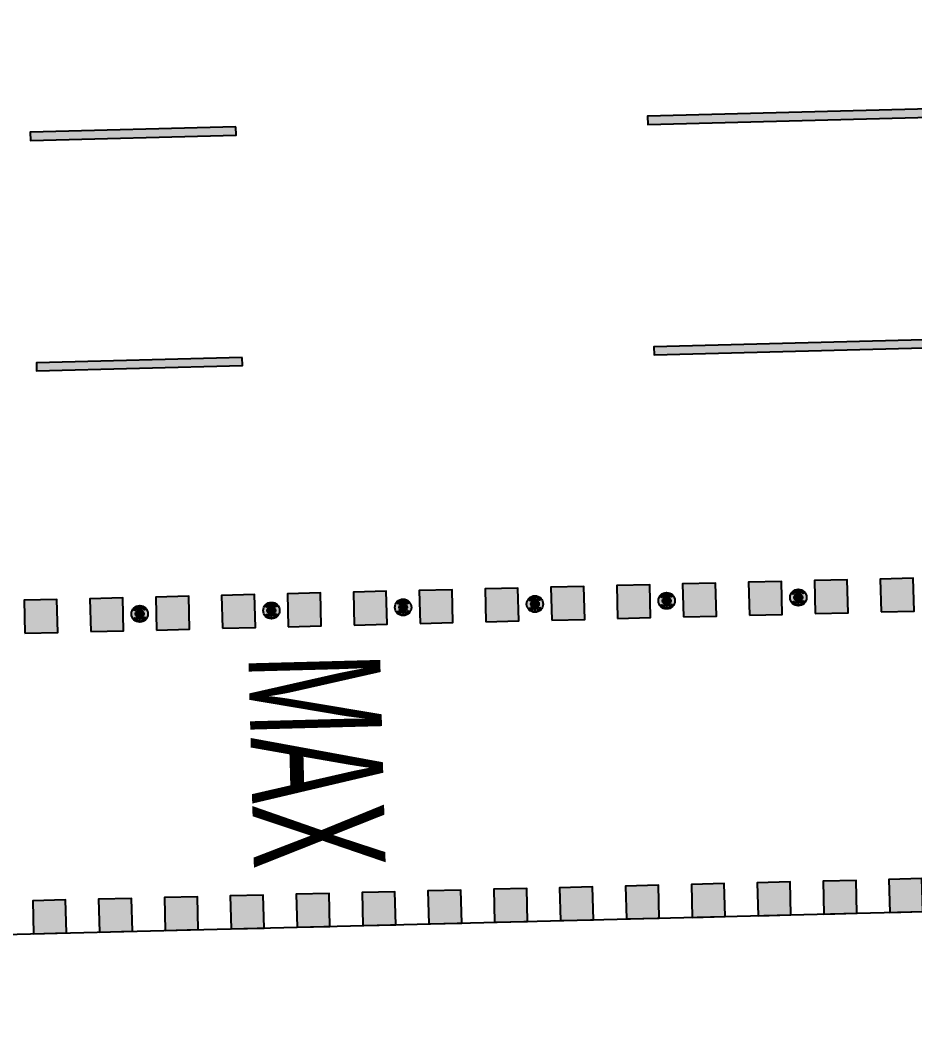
# Model space of a CAD drawing. Header units: metres. Extents: x 668617 to 675126, y 2286318 to 2293677.
# Drawn here: x 669542.01 to 669552.87, y 2287211.24 to 2287223.46 of the extents above; entities that cross this region are included whole.
import ezdxf
from ezdxf.enums import TextEntityAlignment as Align

# ---------------------------------------------------------------- set-up
doc = ezdxf.new("R2010")
doc.units = ezdxf.units.M
doc.header["$MEASUREMENT"] = 0
for name, color, linetype in [('DMTG-B-CuadrosVerdes', 94, 'Continuous'), ('DMTG-M-VIALETON', 92, 'Continuous'), ('DMTG-PB-BANQUETAS', 251, 'Continuous'), ('DMTG-SH-LEYENDA VELOCIDAD', 252, 'Continuous'), ('DMTG-SH-LINEA DISCONTINUA', 252, 'Continuous')]:
    doc.layers.add(name, color=color, linetype=linetype)
doc.styles.add('Arial', font='arial.ttf')

# ---------------------------------------------------------------- blocks, each defined once
blk = doc.blocks.new('*U210')
h = blk.add_hatch(color=256)
h.dxf.hatch_style = 1
h.paths.add_polyline_path([(23.988, 3.63), (24.388, 3.629), (24.388, 4.029), (23.988, 4.03)])
h = blk.add_hatch(color=256)
h.dxf.hatch_style = 1
h.paths.add_polyline_path([(23.988, 3.63), (24.388, 3.629), (24.388, 4.029), (23.988, 4.03)])
h = blk.add_hatch(color=256)
h.dxf.hatch_style = 1
h.paths.add_polyline_path([(24.788, 3.629), (25.188, 3.629), (25.188, 4.029), (24.788, 4.029)])
h = blk.add_hatch(color=256)
h.dxf.hatch_style = 1
h.paths.add_polyline_path([(24.788, 3.629), (25.188, 3.629), (25.188, 4.029), (24.788, 4.029)])
h = blk.add_hatch(color=256)
h.dxf.hatch_style = 1
h.paths.add_polyline_path([(25.588, 3.628), (25.988, 3.628), (25.988, 4.028), (25.588, 4.028)])
h = blk.add_hatch(color=256)
h.dxf.hatch_style = 1
h.paths.add_polyline_path([(25.588, 3.628), (25.988, 3.628), (25.988, 4.028), (25.588, 4.028)])
h = blk.add_hatch(color=256)
h.dxf.hatch_style = 1
h.paths.add_polyline_path([(26.388, 3.628), (26.788, 3.627), (26.788, 4.027), (26.388, 4.028)])
h = blk.add_hatch(color=256)
h.dxf.hatch_style = 1
h.paths.add_polyline_path([(26.388, 3.628), (26.788, 3.627), (26.788, 4.027), (26.388, 4.028)])
h = blk.add_hatch(color=256)
h.dxf.hatch_style = 1
h.paths.add_polyline_path([(27.188, 3.627), (27.588, 3.627), (27.588, 4.027), (27.188, 4.027)])
h = blk.add_hatch(color=256)
h.dxf.hatch_style = 1
h.paths.add_polyline_path([(27.188, 3.627), (27.588, 3.627), (27.588, 4.027), (27.188, 4.027)])
h = blk.add_hatch(color=256)
h.dxf.hatch_style = 1
h.paths.add_polyline_path([(27.988, 3.626), (28.388, 3.626), (28.388, 4.026), (27.988, 4.026)])
h = blk.add_hatch(color=256)
h.dxf.hatch_style = 1
h.paths.add_polyline_path([(27.988, 3.626), (28.388, 3.626), (28.388, 4.026), (27.988, 4.026)])
h = blk.add_hatch(color=256)
h.dxf.hatch_style = 1
h.paths.add_polyline_path([(28.788, 3.626), (29.188, 3.625), (29.188, 4.025), (28.788, 4.026)])
h = blk.add_hatch(color=256)
h.dxf.hatch_style = 1
h.paths.add_polyline_path([(28.788, 3.626), (29.188, 3.625), (29.188, 4.025), (28.788, 4.026)])
h = blk.add_hatch(color=256)
h.dxf.hatch_style = 1
h.paths.add_polyline_path([(29.588, 3.625), (29.988, 3.625), (29.988, 4.025), (29.588, 4.025)])
h = blk.add_hatch(color=256)
h.dxf.hatch_style = 1
h.paths.add_polyline_path([(29.588, 3.625), (29.988, 3.625), (29.988, 4.025), (29.588, 4.025)])
h = blk.add_hatch(color=256)
h.dxf.hatch_style = 1
h.paths.add_polyline_path([(30.388, 3.625), (30.788, 3.624), (30.788, 4.024), (30.388, 4.025)])
h = blk.add_hatch(color=256)
h.dxf.hatch_style = 1
h.paths.add_polyline_path([(30.388, 3.625), (30.788, 3.624), (30.788, 4.024), (30.388, 4.025)])
h = blk.add_hatch(color=256)
h.dxf.hatch_style = 1
h.paths.add_polyline_path([(31.188, 3.624), (31.588, 3.624), (31.588, 4.024), (31.188, 4.024)])
h = blk.add_hatch(color=256)
h.dxf.hatch_style = 1
h.paths.add_polyline_path([(31.188, 3.624), (31.588, 3.624), (31.588, 4.024), (31.188, 4.024)])
h = blk.add_hatch(color=256)
h.dxf.hatch_style = 1
h.paths.add_polyline_path([(31.988, 3.623), (32.388, 3.623), (32.388, 4.023), (31.988, 4.023)])
h = blk.add_hatch(color=256)
h.dxf.hatch_style = 1
h.paths.add_polyline_path([(31.988, 3.623), (32.388, 3.623), (32.388, 4.023), (31.988, 4.023)])
h = blk.add_hatch(color=256)
h.dxf.hatch_style = 1
h.paths.add_polyline_path([(32.788, 3.623), (33.188, 3.622), (33.188, 4.022), (32.788, 4.023)])
h = blk.add_hatch(color=256)
h.dxf.hatch_style = 1
h.paths.add_polyline_path([(32.788, 3.623), (33.188, 3.622), (33.188, 4.022), (32.788, 4.023)])
h = blk.add_hatch(color=256)
h.dxf.hatch_style = 1
h.paths.add_polyline_path([(33.588, 3.622), (33.988, 3.622), (33.988, 4.022), (33.588, 4.022)])
h = blk.add_hatch(color=256)
h.dxf.hatch_style = 1
h.paths.add_polyline_path([(33.588, 3.622), (33.988, 3.622), (33.988, 4.022), (33.588, 4.022)])
h = blk.add_hatch(color=256)
h.dxf.hatch_style = 1
h.paths.add_polyline_path([(34.388, 3.621), (34.788, 3.621), (34.788, 4.021), (34.388, 4.021)])
h = blk.add_hatch(color=256)
h.dxf.hatch_style = 1
h.paths.add_polyline_path([(34.388, 3.621), (34.788, 3.621), (34.788, 4.021), (34.388, 4.021)])
h = blk.add_hatch(color=256)
h.dxf.hatch_style = 1
h.paths.add_polyline_path([(24, -0.02), (24.4, -0.02), (24.4, 0.38), (24, 0.38)])
h = blk.add_hatch(color=256)
h.dxf.hatch_style = 1
h.paths.add_polyline_path([(24, -0.02), (24.4, -0.02), (24.4, 0.38), (24, 0.38)])
h = blk.add_hatch(color=256)
h.dxf.hatch_style = 1
h.paths.add_polyline_path([(24.8, -0.02), (25.2, -0.021), (25.2, 0.379), (24.8, 0.38)])
h = blk.add_hatch(color=256)
h.dxf.hatch_style = 1
h.paths.add_polyline_path([(24.8, -0.02), (25.2, -0.021), (25.2, 0.379), (24.8, 0.38)])
h = blk.add_hatch(color=256)
h.dxf.hatch_style = 1
h.paths.add_polyline_path([(25.6, -0.021), (26, -0.021), (26, 0.379), (25.6, 0.379)])
h = blk.add_hatch(color=256)
h.dxf.hatch_style = 1
h.paths.add_polyline_path([(25.6, -0.021), (26, -0.021), (26, 0.379), (25.6, 0.379)])
h = blk.add_hatch(color=256)
h.dxf.hatch_style = 1
h.paths.add_polyline_path([(26.4, -0.022), (26.8, -0.022), (26.8, 0.378), (26.4, 0.378)])
h = blk.add_hatch(color=256)
h.dxf.hatch_style = 1
h.paths.add_polyline_path([(26.4, -0.022), (26.8, -0.022), (26.8, 0.378), (26.4, 0.378)])
h = blk.add_hatch(color=256)
h.dxf.hatch_style = 1
h.paths.add_polyline_path([(27.2, -0.022), (27.6, -0.023), (27.6, 0.377), (27.2, 0.378)])
h = blk.add_hatch(color=256)
h.dxf.hatch_style = 1
h.paths.add_polyline_path([(27.2, -0.022), (27.6, -0.023), (27.6, 0.377), (27.2, 0.378)])
h = blk.add_hatch(color=256)
h.dxf.hatch_style = 1
h.paths.add_polyline_path([(28, -0.023), (28.4, -0.023), (28.4, 0.377), (28, 0.377)])
h = blk.add_hatch(color=256)
h.dxf.hatch_style = 1
h.paths.add_polyline_path([(28, -0.023), (28.4, -0.023), (28.4, 0.377), (28, 0.377)])
h = blk.add_hatch(color=256)
h.dxf.hatch_style = 1
h.paths.add_polyline_path([(28.8, -0.023), (29.2, -0.024), (29.2, 0.376), (28.8, 0.377)])
h = blk.add_hatch(color=256)
h.dxf.hatch_style = 1
h.paths.add_polyline_path([(28.8, -0.023), (29.2, -0.024), (29.2, 0.376), (28.8, 0.377)])
h = blk.add_hatch(color=256)
h.dxf.hatch_style = 1
h.paths.add_polyline_path([(29.6, -0.024), (30, -0.024), (30, 0.376), (29.6, 0.376)])
h = blk.add_hatch(color=256)
h.dxf.hatch_style = 1
h.paths.add_polyline_path([(29.6, -0.024), (30, -0.024), (30, 0.376), (29.6, 0.376)])
h = blk.add_hatch(color=256)
h.dxf.hatch_style = 1
h.paths.add_polyline_path([(30.4, -0.025), (30.8, -0.025), (30.8, 0.375), (30.4, 0.375)])
h = blk.add_hatch(color=256)
h.dxf.hatch_style = 1
h.paths.add_polyline_path([(30.4, -0.025), (30.8, -0.025), (30.8, 0.375), (30.4, 0.375)])
h = blk.add_hatch(color=256)
h.dxf.hatch_style = 1
h.paths.add_polyline_path([(31.2, -0.025), (31.6, -0.026), (31.6, 0.374), (31.2, 0.375)])
h = blk.add_hatch(color=256)
h.dxf.hatch_style = 1
h.paths.add_polyline_path([(31.2, -0.025), (31.6, -0.026), (31.6, 0.374), (31.2, 0.375)])
h = blk.add_hatch(color=256)
h.dxf.hatch_style = 1
h.paths.add_polyline_path([(32, -0.026), (32.4, -0.026), (32.4, 0.374), (32, 0.374)])
h = blk.add_hatch(color=256)
h.dxf.hatch_style = 1
h.paths.add_polyline_path([(32, -0.026), (32.4, -0.026), (32.4, 0.374), (32, 0.374)])
h = blk.add_hatch(color=256)
h.dxf.hatch_style = 1
h.paths.add_polyline_path([(32.8, -0.027), (33.2, -0.027), (33.2, 0.373), (32.8, 0.373)])
h = blk.add_hatch(color=256)
h.dxf.hatch_style = 1
h.paths.add_polyline_path([(32.8, -0.027), (33.2, -0.027), (33.2, 0.373), (32.8, 0.373)])
h = blk.add_hatch(color=256)
h.dxf.hatch_style = 1
h.paths.add_polyline_path([(33.6, -0.027), (34, -0.028), (34, 0.372), (33.6, 0.373)])
h = blk.add_hatch(color=256)
h.dxf.hatch_style = 1
h.paths.add_polyline_path([(33.6, -0.027), (34, -0.028), (34, 0.372), (33.6, 0.373)])
h = blk.add_hatch(color=256)
h.dxf.hatch_style = 1
h.paths.add_polyline_path([(34.4, -0.028), (34.8, -0.028), (34.8, 0.372), (34.4, 0.372)])
h = blk.add_hatch(color=256)
h.dxf.hatch_style = 1
h.paths.add_polyline_path([(34.4, -0.028), (34.8, -0.028), (34.8, 0.372), (34.4, 0.372)])
for points in [[(23.988, 3.63), (24.388, 3.629), (24.388, 4.029), (23.988, 4.03)], [(23.988, 3.63), (24.388, 3.629), (24.388, 4.029), (23.988, 4.03)], [(24.788, 3.629), (25.188, 3.629), (25.188, 4.029), (24.788, 4.029)], [(24.788, 3.629), (25.188, 3.629), (25.188, 4.029), (24.788, 4.029)], [(25.588, 3.628), (25.988, 3.628), (25.988, 4.028), (25.588, 4.028)], [(25.588, 3.628), (25.988, 3.628), (25.988, 4.028), (25.588, 4.028)], [(26.388, 3.628), (26.788, 3.627), (26.788, 4.027), (26.388, 4.028)], [(26.388, 3.628), (26.788, 3.627), (26.788, 4.027), (26.388, 4.028)], [(27.188, 3.627), (27.588, 3.627), (27.588, 4.027), (27.188, 4.027)], [(27.188, 3.627), (27.588, 3.627), (27.588, 4.027), (27.188, 4.027)], [(27.988, 3.626), (28.388, 3.626), (28.388, 4.026), (27.988, 4.026)], [(27.988, 3.626), (28.388, 3.626), (28.388, 4.026), (27.988, 4.026)], [(28.788, 3.626), (29.188, 3.625), (29.188, 4.025), (28.788, 4.026)], [(28.788, 3.626), (29.188, 3.625), (29.188, 4.025), (28.788, 4.026)], [(29.588, 3.625), (29.988, 3.625), (29.988, 4.025), (29.588, 4.025)], [(29.588, 3.625), (29.988, 3.625), (29.988, 4.025), (29.588, 4.025)], [(30.388, 3.625), (30.788, 3.624), (30.788, 4.024), (30.388, 4.025)], [(30.388, 3.625), (30.788, 3.624), (30.788, 4.024), (30.388, 4.025)], [(31.188, 3.624), (31.588, 3.624), (31.588, 4.024), (31.188, 4.024)], [(31.188, 3.624), (31.588, 3.624), (31.588, 4.024), (31.188, 4.024)], [(31.988, 3.623), (32.388, 3.623), (32.388, 4.023), (31.988, 4.023)], [(31.988, 3.623), (32.388, 3.623), (32.388, 4.023), (31.988, 4.023)], [(32.788, 3.623), (33.188, 3.622), (33.188, 4.022), (32.788, 4.023)], [(32.788, 3.623), (33.188, 3.622), (33.188, 4.022), (32.788, 4.023)], [(33.588, 3.622), (33.988, 3.622), (33.988, 4.022), (33.588, 4.022)], [(33.588, 3.622), (33.988, 3.622), (33.988, 4.022), (33.588, 4.022)], [(34.388, 3.621), (34.788, 3.621), (34.788, 4.021), (34.388, 4.021)], [(34.388, 3.621), (34.788, 3.621), (34.788, 4.021), (34.388, 4.021)], [(24, -0.02), (24.4, -0.02), (24.4, 0.38), (24, 0.38)], [(24, -0.02), (24.4, -0.02), (24.4, 0.38), (24, 0.38)], [(24.8, -0.02), (25.2, -0.021), (25.2, 0.379), (24.8, 0.38)], [(24.8, -0.02), (25.2, -0.021), (25.2, 0.379), (24.8, 0.38)], [(25.6, -0.021), (26, -0.021), (26, 0.379), (25.6, 0.379)], [(25.6, -0.021), (26, -0.021), (26, 0.379), (25.6, 0.379)], [(26.4, -0.022), (26.8, -0.022), (26.8, 0.378), (26.4, 0.378)], [(26.4, -0.022), (26.8, -0.022), (26.8, 0.378), (26.4, 0.378)], [(27.2, -0.022), (27.6, -0.023), (27.6, 0.377), (27.2, 0.378)], [(27.2, -0.022), (27.6, -0.023), (27.6, 0.377), (27.2, 0.378)], [(28, -0.023), (28.4, -0.023), (28.4, 0.377), (28, 0.377)], [(28, -0.023), (28.4, -0.023), (28.4, 0.377), (28, 0.377)], [(28.8, -0.023), (29.2, -0.024), (29.2, 0.376), (28.8, 0.377)], [(28.8, -0.023), (29.2, -0.024), (29.2, 0.376), (28.8, 0.377)], [(29.6, -0.024), (30, -0.024), (30, 0.376), (29.6, 0.376)], [(29.6, -0.024), (30, -0.024), (30, 0.376), (29.6, 0.376)], [(30.4, -0.025), (30.8, -0.025), (30.8, 0.375), (30.4, 0.375)], [(30.4, -0.025), (30.8, -0.025), (30.8, 0.375), (30.4, 0.375)], [(31.2, -0.025), (31.6, -0.026), (31.6, 0.374), (31.2, 0.375)], [(31.2, -0.025), (31.6, -0.026), (31.6, 0.374), (31.2, 0.375)], [(32, -0.026), (32.4, -0.026), (32.4, 0.374), (32, 0.374)], [(32, -0.026), (32.4, -0.026), (32.4, 0.374), (32, 0.374)], [(32.8, -0.027), (33.2, -0.027), (33.2, 0.373), (32.8, 0.373)], [(32.8, -0.027), (33.2, -0.027), (33.2, 0.373), (32.8, 0.373)], [(33.6, -0.027), (34, -0.028), (34, 0.372), (33.6, 0.373)], [(33.6, -0.027), (34, -0.028), (34, 0.372), (33.6, 0.373)], [(34.4, -0.028), (34.8, -0.028), (34.8, 0.372), (34.4, 0.372)], [(34.4, -0.028), (34.8, -0.028), (34.8, 0.372), (34.4, 0.372)]]:
    blk.add_lwpolyline(points, close=True)
blk = doc.blocks.new('*U94')
at = {"true_color": 0x58ba48}
h = blk.add_hatch(color=85, dxfattribs=at)
h.dxf.hatch_style = 1
h.paths.add_polyline_path([(38.195, 10.981, 1), (38.295, 10.981, 1)], flags=0)
h.paths.add_polyline_path([(38.194, 11.049), (38.184, 11.06, 0.062746), (38.166, 11.042), (38.177, 11.031, 0.413879), (38.194, 11.031, 0.414549)], flags=17)
h.paths.add_polyline_path([(38.192, 11.04, -1), (38.179, 11.04, -1)], flags=16)
h.paths.add_polyline_path([(38.195, 10.981, 1), (38.295, 10.981, 1)], flags=16)
h.paths.add_polyline_path([(38.306, 11.06), (38.295, 11.049, 0.413879), (38.295, 11.031, 0.414549), (38.313, 11.031), (38.324, 11.042, 0.062746)], flags=17)
h.paths.add_polyline_path([(38.31, 11.04, -1), (38.298, 11.04, -1)], flags=16)
h.paths.add_polyline_path([(38.324, 10.92), (38.313, 10.93, 0.413879), (38.295, 10.93, 0.414549), (38.295, 10.913), (38.306, 10.902, 0.062746)], flags=17)
h.paths.add_polyline_path([(38.298, 10.921, -1), (38.31, 10.921, -1)], flags=16)
h.paths.add_polyline_path([(38.194, 10.93, 0.414549), (38.177, 10.93), (38.166, 10.92, 0.062746), (38.183, 10.902), (38.194, 10.913, 0.413879)], flags=17)
h.paths.add_polyline_path([(38.179, 10.922, -1), (38.192, 10.922, -1)], flags=16)
h.paths.add_polyline_path([(38.324, 11.042), (38.313, 11.031, -0.414549), (38.295, 11.031, -0.413879), (38.295, 11.049), (38.306, 11.06, 0.342564), (38.184, 11.06), (38.194, 11.049, -0.414549), (38.194, 11.031, -0.413879), (38.177, 11.031), (38.166, 11.042, 0.166532), (38.145, 10.981, 0.166532), (38.166, 10.92), (38.177, 10.93, -0.414549), (38.194, 10.93, -0.413879), (38.194, 10.913), (38.183, 10.902, 0.342564), (38.306, 10.902), (38.295, 10.913, -0.414549), (38.295, 10.93, -0.413879), (38.313, 10.93), (38.324, 10.92, 0.166532), (38.345, 10.981, 0.166532)])
h.paths.add_polyline_path([(38.295, 10.981, -1), (38.195, 10.981, -1)], flags=0)
h.paths.add_polyline_path([(38.274, 11.036, 0.245947), (38.216, 11.036), (38.204, 11.058, -0.245947), (38.286, 11.058)], flags=16)
h.paths.add_polyline_path([(38.274, 10.925), (38.285, 10.903, -0.245947), (38.204, 10.903), (38.216, 10.926, 0.245947)], flags=16)
h = blk.add_hatch(color=85, dxfattribs=at)
h.dxf.hatch_style = 1
h.paths.add_polyline_path([(38.195, 10.981, 1), (38.295, 10.981, 1)])
at = {"true_color": 0xc7c8ca}
h = blk.add_hatch(color=9, dxfattribs=at)
h.dxf.hatch_style = 1
h.paths.add_polyline_path([(38.286, 11.058, 0.245947), (38.204, 11.058), (38.216, 11.036, -0.245947), (38.274, 11.036)])
h.paths.add_polyline_path([(38.285, 10.903), (38.274, 10.925, -0.245947), (38.216, 10.926), (38.204, 10.903, 0.245947)])
at = {"true_color": 0x58ba48}
h = blk.add_hatch(color=85, dxfattribs=at)
h.dxf.hatch_style = 1
h.paths.add_polyline_path([(39.795, 10.98, 1), (39.895, 10.98, 1)], flags=0)
h.paths.add_polyline_path([(39.794, 11.048), (39.784, 11.059, 0.062746), (39.766, 11.041), (39.777, 11.03, 0.413879), (39.794, 11.03, 0.414549)], flags=17)
h.paths.add_polyline_path([(39.792, 11.039, -1), (39.779, 11.039, -1)], flags=16)
h.paths.add_polyline_path([(39.795, 10.98, 1), (39.895, 10.98, 1)], flags=16)
h.paths.add_polyline_path([(39.906, 11.059), (39.895, 11.048, 0.413879), (39.895, 11.03, 0.414549), (39.913, 11.03), (39.924, 11.041, 0.062746)], flags=17)
h.paths.add_polyline_path([(39.91, 11.039, -1), (39.898, 11.039, -1)], flags=16)
h.paths.add_polyline_path([(39.924, 10.918), (39.913, 10.929, 0.413879), (39.895, 10.929, 0.414549), (39.895, 10.911), (39.906, 10.901, 0.062746)], flags=17)
h.paths.add_polyline_path([(39.898, 10.92, -1), (39.91, 10.92, -1)], flags=16)
h.paths.add_polyline_path([(39.794, 10.929, 0.414549), (39.777, 10.929), (39.766, 10.918, 0.062746), (39.783, 10.901), (39.794, 10.911, 0.413879)], flags=17)
h.paths.add_polyline_path([(39.779, 10.92, -1), (39.792, 10.92, -1)], flags=16)
h.paths.add_polyline_path([(39.924, 11.041), (39.913, 11.03, -0.414549), (39.895, 11.03, -0.413879), (39.895, 11.048), (39.906, 11.059, 0.342564), (39.784, 11.059), (39.794, 11.048, -0.414549), (39.794, 11.03, -0.413879), (39.777, 11.03), (39.766, 11.041, 0.166532), (39.745, 10.98, 0.166532), (39.766, 10.918), (39.777, 10.929, -0.414549), (39.794, 10.929, -0.413879), (39.794, 10.911), (39.783, 10.901, 0.342564), (39.906, 10.901), (39.895, 10.911, -0.414549), (39.895, 10.929, -0.413879), (39.913, 10.929), (39.924, 10.918, 0.166532), (39.945, 10.98, 0.166532)])
h.paths.add_polyline_path([(39.895, 10.98, -1), (39.795, 10.98, -1)], flags=0)
h.paths.add_polyline_path([(39.874, 11.035, 0.245947), (39.816, 11.035), (39.804, 11.057, -0.245947), (39.886, 11.057)], flags=16)
h.paths.add_polyline_path([(39.874, 10.924), (39.885, 10.902, -0.245947), (39.804, 10.902), (39.816, 10.924, 0.245947)], flags=16)
h = blk.add_hatch(color=85, dxfattribs=at)
h.dxf.hatch_style = 1
h.paths.add_polyline_path([(39.795, 10.98, 1), (39.895, 10.98, 1)])
at = {"true_color": 0xc7c8ca}
h = blk.add_hatch(color=9, dxfattribs=at)
h.dxf.hatch_style = 1
h.paths.add_polyline_path([(39.886, 11.057, 0.245947), (39.804, 11.057), (39.816, 11.035, -0.245947), (39.874, 11.035)])
h.paths.add_polyline_path([(39.885, 10.902), (39.874, 10.924, -0.245947), (39.816, 10.924), (39.804, 10.902, 0.245947)])
at = {"true_color": 0x58ba48}
h = blk.add_hatch(color=85, dxfattribs=at)
h.dxf.hatch_style = 1
h.paths.add_polyline_path([(41.395, 10.978, 1), (41.495, 10.978, 1)], flags=0)
h.paths.add_polyline_path([(41.394, 11.047), (41.384, 11.057, 0.062746), (41.366, 11.04), (41.377, 11.029, 0.413879), (41.394, 11.029, 0.414549)], flags=17)
h.paths.add_polyline_path([(41.392, 11.038, -1), (41.379, 11.038, -1)], flags=16)
h.paths.add_polyline_path([(41.395, 10.978, 1), (41.495, 10.978, 1)], flags=16)
h.paths.add_polyline_path([(41.506, 11.057), (41.495, 11.047, 0.413879), (41.495, 11.029, 0.414549), (41.513, 11.029), (41.524, 11.04, 0.062746)], flags=17)
h.paths.add_polyline_path([(41.51, 11.038, -1), (41.498, 11.038, -1)], flags=16)
h.paths.add_polyline_path([(41.524, 10.917), (41.513, 10.928, 0.413879), (41.495, 10.928, 0.414549), (41.495, 10.91), (41.506, 10.899, 0.062746)], flags=17)
h.paths.add_polyline_path([(41.498, 10.919, -1), (41.51, 10.919, -1)], flags=16)
h.paths.add_polyline_path([(41.394, 10.928, 0.414549), (41.377, 10.928), (41.366, 10.917, 0.062746), (41.383, 10.899), (41.394, 10.91, 0.413879)], flags=17)
h.paths.add_polyline_path([(41.379, 10.919, -1), (41.392, 10.919, -1)], flags=16)
h.paths.add_polyline_path([(41.524, 11.04), (41.513, 11.029, -0.414549), (41.495, 11.029, -0.413879), (41.495, 11.047), (41.506, 11.057, 0.342564), (41.384, 11.057), (41.394, 11.047, -0.414549), (41.394, 11.029, -0.413879), (41.377, 11.029), (41.366, 11.04, 0.166532), (41.345, 10.978, 0.166532), (41.366, 10.917), (41.377, 10.928, -0.414549), (41.394, 10.928, -0.413879), (41.394, 10.91), (41.383, 10.899, 0.342564), (41.506, 10.899), (41.495, 10.91, -0.414549), (41.495, 10.928, -0.413879), (41.513, 10.928), (41.524, 10.917, 0.166532), (41.545, 10.978, 0.166532)])
h.paths.add_polyline_path([(41.495, 10.978, -1), (41.395, 10.978, -1)], flags=0)
h.paths.add_polyline_path([(41.474, 11.034, 0.245947), (41.416, 11.034), (41.404, 11.056, -0.245947), (41.486, 11.056)], flags=16)
h.paths.add_polyline_path([(41.474, 10.923), (41.485, 10.901, -0.245947), (41.404, 10.901), (41.416, 10.923, 0.245947)], flags=16)
h = blk.add_hatch(color=85, dxfattribs=at)
h.dxf.hatch_style = 1
h.paths.add_polyline_path([(41.395, 10.978, 1), (41.495, 10.978, 1)])
at = {"true_color": 0xc7c8ca}
h = blk.add_hatch(color=9, dxfattribs=at)
h.dxf.hatch_style = 1
h.paths.add_polyline_path([(41.486, 11.056, 0.245947), (41.404, 11.056), (41.416, 11.034, -0.245947), (41.474, 11.034)])
h.paths.add_polyline_path([(41.485, 10.901), (41.474, 10.923, -0.245947), (41.416, 10.923), (41.404, 10.901, 0.245947)])
at = {"true_color": 0x58ba48}
h = blk.add_hatch(color=85, dxfattribs=at)
h.dxf.hatch_style = 1
h.paths.add_polyline_path([(42.995, 10.977, 1), (43.095, 10.977, 1)], flags=0)
h.paths.add_polyline_path([(42.994, 11.045), (42.984, 11.056, 0.062746), (42.966, 11.038), (42.977, 11.028, 0.413879), (42.994, 11.028, 0.414549)], flags=17)
h.paths.add_polyline_path([(42.992, 11.036, -1), (42.979, 11.036, -1)], flags=16)
h.paths.add_polyline_path([(42.995, 10.977, 1), (43.095, 10.977, 1)], flags=16)
h.paths.add_polyline_path([(43.106, 11.056), (43.095, 11.045, 0.413879), (43.095, 11.028, 0.414549), (43.113, 11.028), (43.124, 11.038, 0.062746)], flags=17)
h.paths.add_polyline_path([(43.11, 11.036, -1), (43.098, 11.036, -1)], flags=16)
h.paths.add_polyline_path([(43.124, 10.916), (43.113, 10.926, 0.413879), (43.095, 10.926, 0.414549), (43.095, 10.909), (43.106, 10.898, 0.062746)], flags=17)
h.paths.add_polyline_path([(43.098, 10.918, -1), (43.11, 10.918, -1)], flags=16)
h.paths.add_polyline_path([(42.994, 10.927, 0.414549), (42.977, 10.927), (42.966, 10.916, 0.062746), (42.983, 10.898), (42.994, 10.909, 0.413879)], flags=17)
h.paths.add_polyline_path([(42.979, 10.918, -1), (42.992, 10.918, -1)], flags=16)
h.paths.add_polyline_path([(43.124, 11.038), (43.113, 11.028, -0.414549), (43.095, 11.028, -0.413879), (43.095, 11.045), (43.106, 11.056, 0.342564), (42.984, 11.056), (42.994, 11.045, -0.414549), (42.994, 11.028, -0.413879), (42.977, 11.028), (42.966, 11.038, 0.166532), (42.945, 10.977, 0.166532), (42.966, 10.916), (42.977, 10.927, -0.414549), (42.994, 10.927, -0.413879), (42.994, 10.909), (42.983, 10.898, 0.342564), (43.106, 10.898), (43.095, 10.909, -0.414549), (43.095, 10.926, -0.413879), (43.113, 10.926), (43.124, 10.916, 0.166532), (43.145, 10.977, 0.166532)])
h.paths.add_polyline_path([(43.095, 10.977, -1), (42.995, 10.977, -1)], flags=0)
h.paths.add_polyline_path([(43.074, 11.032, 0.245947), (43.016, 11.032), (43.004, 11.055, -0.245947), (43.086, 11.055)], flags=16)
h.paths.add_polyline_path([(43.074, 10.922), (43.085, 10.899, -0.245947), (43.004, 10.9), (43.016, 10.922, 0.245947)], flags=16)
h = blk.add_hatch(color=85, dxfattribs=at)
h.dxf.hatch_style = 1
h.paths.add_polyline_path([(42.995, 10.977, 1), (43.095, 10.977, 1)])
at = {"true_color": 0xc7c8ca}
h = blk.add_hatch(color=9, dxfattribs=at)
h.dxf.hatch_style = 1
h.paths.add_polyline_path([(43.086, 11.055, 0.245947), (43.004, 11.055), (43.016, 11.032, -0.245947), (43.074, 11.032)])
h.paths.add_polyline_path([(43.085, 10.899), (43.074, 10.922, -0.245947), (43.016, 10.922), (43.004, 10.9, 0.245947)])
at = {"true_color": 0x58ba48}
h = blk.add_hatch(color=85, dxfattribs=at)
h.dxf.hatch_style = 1
h.paths.add_polyline_path([(44.595, 10.976, 1), (44.695, 10.976, 1)], flags=0)
h.paths.add_polyline_path([(44.594, 11.044), (44.584, 11.055, 0.062746), (44.566, 11.037), (44.577, 11.026, 0.413879), (44.594, 11.026, 0.414549)], flags=17)
h.paths.add_polyline_path([(44.592, 11.035, -1), (44.579, 11.035, -1)], flags=16)
h.paths.add_polyline_path([(44.595, 10.976, 1), (44.695, 10.976, 1)], flags=16)
h.paths.add_polyline_path([(44.706, 11.055), (44.695, 11.044, 0.413879), (44.695, 11.026, 0.414549), (44.713, 11.026), (44.724, 11.037, 0.062746)], flags=17)
h.paths.add_polyline_path([(44.71, 11.035, -1), (44.698, 11.035, -1)], flags=16)
h.paths.add_polyline_path([(44.724, 10.914), (44.713, 10.925, 0.413879), (44.695, 10.925, 0.414549), (44.695, 10.907), (44.706, 10.897, 0.062746)], flags=17)
h.paths.add_polyline_path([(44.698, 10.916, -1), (44.71, 10.916, -1)], flags=16)
h.paths.add_polyline_path([(44.594, 10.925, 0.414549), (44.577, 10.925), (44.566, 10.915, 0.062746), (44.583, 10.897), (44.594, 10.908, 0.413879)], flags=17)
h.paths.add_polyline_path([(44.579, 10.916, -1), (44.592, 10.916, -1)], flags=16)
h.paths.add_polyline_path([(44.724, 11.037), (44.713, 11.026, -0.414549), (44.695, 11.026, -0.413879), (44.695, 11.044), (44.706, 11.055, 0.342564), (44.584, 11.055), (44.594, 11.044, -0.414549), (44.594, 11.026, -0.413879), (44.577, 11.026), (44.566, 11.037, 0.166532), (44.545, 10.976, 0.166532), (44.566, 10.915), (44.577, 10.925, -0.414549), (44.594, 10.925, -0.413879), (44.594, 10.908), (44.583, 10.897, 0.342564), (44.706, 10.897), (44.695, 10.907, -0.414549), (44.695, 10.925, -0.413879), (44.713, 10.925), (44.724, 10.914, 0.166532), (44.745, 10.976, 0.166532)])
h.paths.add_polyline_path([(44.695, 10.976, -1), (44.595, 10.976, -1)], flags=0)
h.paths.add_polyline_path([(44.674, 11.031, 0.245947), (44.616, 11.031), (44.604, 11.053, -0.245947), (44.686, 11.053)], flags=16)
h.paths.add_polyline_path([(44.674, 10.92), (44.685, 10.898, -0.245947), (44.604, 10.898), (44.616, 10.92, 0.245947)], flags=16)
h = blk.add_hatch(color=85, dxfattribs=at)
h.dxf.hatch_style = 1
h.paths.add_polyline_path([(44.595, 10.976, 1), (44.695, 10.976, 1)])
at = {"true_color": 0xc7c8ca}
h = blk.add_hatch(color=9, dxfattribs=at)
h.dxf.hatch_style = 1
h.paths.add_polyline_path([(44.686, 11.053, 0.245947), (44.604, 11.053), (44.616, 11.031, -0.245947), (44.674, 11.031)])
h.paths.add_polyline_path([(44.685, 10.898), (44.674, 10.92, -0.245947), (44.616, 10.92), (44.604, 10.898, 0.245947)])
at = {"true_color": 0x58ba48}
h = blk.add_hatch(color=85, dxfattribs=at)
h.dxf.hatch_style = 1
h.paths.add_polyline_path([(46.195, 10.975, 1), (46.295, 10.974, 1)], flags=0)
h.paths.add_polyline_path([(46.194, 11.043), (46.184, 11.054, 0.062746), (46.166, 11.036), (46.177, 11.025, 0.413879), (46.194, 11.025, 0.414549)], flags=17)
h.paths.add_polyline_path([(46.192, 11.034, -1), (46.179, 11.034, -1)], flags=16)
h.paths.add_polyline_path([(46.195, 10.975, 1), (46.295, 10.974, 1)], flags=16)
h.paths.add_polyline_path([(46.306, 11.053), (46.295, 11.043, 0.413879), (46.295, 11.025, 0.414549), (46.313, 11.025), (46.324, 11.036, 0.062746)], flags=17)
h.paths.add_polyline_path([(46.31, 11.034, -1), (46.298, 11.034, -1)], flags=16)
h.paths.add_polyline_path([(46.324, 10.913), (46.313, 10.924, 0.413879), (46.295, 10.924, 0.414549), (46.295, 10.906), (46.306, 10.895, 0.062746)], flags=17)
h.paths.add_polyline_path([(46.298, 10.915, -1), (46.31, 10.915, -1)], flags=16)
h.paths.add_polyline_path([(46.194, 10.924, 0.414549), (46.177, 10.924), (46.166, 10.913, 0.062746), (46.183, 10.896), (46.194, 10.906, 0.413879)], flags=17)
h.paths.add_polyline_path([(46.179, 10.915, -1), (46.192, 10.915, -1)], flags=16)
h.paths.add_polyline_path([(46.324, 11.036), (46.313, 11.025, -0.414549), (46.295, 11.025, -0.413879), (46.295, 11.043), (46.306, 11.053, 0.342564), (46.184, 11.054), (46.194, 11.043, -0.414549), (46.194, 11.025, -0.413879), (46.177, 11.025), (46.166, 11.036, 0.166532), (46.145, 10.975, 0.166532), (46.166, 10.913), (46.177, 10.924, -0.414549), (46.194, 10.924, -0.413879), (46.194, 10.906), (46.183, 10.896, 0.342564), (46.306, 10.895), (46.295, 10.906, -0.414549), (46.295, 10.924, -0.413879), (46.313, 10.924), (46.324, 10.913, 0.166532), (46.345, 10.974, 0.166532)])
h.paths.add_polyline_path([(46.295, 10.974, -1), (46.195, 10.975, -1)], flags=0)
h.paths.add_polyline_path([(46.274, 11.03, 0.245947), (46.216, 11.03), (46.204, 11.052, -0.245947), (46.286, 11.052)], flags=16)
h.paths.add_polyline_path([(46.274, 10.919), (46.285, 10.897, -0.245947), (46.204, 10.897), (46.216, 10.919, 0.245947)], flags=16)
h = blk.add_hatch(color=85, dxfattribs=at)
h.dxf.hatch_style = 1
h.paths.add_polyline_path([(46.195, 10.975, 1), (46.295, 10.974, 1)])
at = {"true_color": 0xc7c8ca}
h = blk.add_hatch(color=9, dxfattribs=at)
h.dxf.hatch_style = 1
h.paths.add_polyline_path([(46.286, 11.052, 0.245947), (46.204, 11.052), (46.216, 11.03, -0.245947), (46.274, 11.03)])
h.paths.add_polyline_path([(46.285, 10.897), (46.274, 10.919, -0.245947), (46.216, 10.919), (46.204, 10.897, 0.245947)])
at = {"color": 18, "true_color": 0x000000}
for points in [[(38.194, 11.049), (38.184, 11.06, 0.062746), (38.166, 11.042), (38.177, 11.031, 0.413879), (38.194, 11.031, 0.414549)], [(38.286, 11.058), (38.274, 11.036, 0.245947), (38.216, 11.036), (38.204, 11.058, -0.245947)], [(38.295, 11.049), (38.306, 11.06, -0.062746), (38.324, 11.042), (38.313, 11.031, -0.413879), (38.295, 11.031, -0.414549)], [(39.794, 11.048), (39.784, 11.059, 0.062746), (39.766, 11.041), (39.777, 11.03, 0.413879), (39.794, 11.03, 0.414549)], [(39.886, 11.057), (39.874, 11.035, 0.245947), (39.816, 11.035), (39.804, 11.057, -0.245947)], [(39.895, 11.048), (39.906, 11.059, -0.062746), (39.924, 11.041), (39.913, 11.03, -0.413879), (39.895, 11.03, -0.414549)], [(41.394, 11.047), (41.384, 11.057, 0.062746), (41.366, 11.04), (41.377, 11.029, 0.413879), (41.394, 11.029, 0.414549)], [(41.486, 11.056), (41.474, 11.034, 0.245947), (41.416, 11.034), (41.404, 11.056, -0.245947)], [(41.495, 11.047), (41.506, 11.057, -0.062746), (41.524, 11.04), (41.513, 11.029, -0.413879), (41.495, 11.029, -0.414549)], [(42.994, 11.045), (42.984, 11.056, 0.062746), (42.966, 11.038), (42.977, 11.028, 0.413879), (42.994, 11.028, 0.414549)], [(43.086, 11.055), (43.074, 11.032, 0.245947), (43.016, 11.032), (43.004, 11.055, -0.245947)], [(43.095, 11.045), (43.106, 11.056, -0.062746), (43.124, 11.038), (43.113, 11.028, -0.413879), (43.095, 11.028, -0.414549)], [(44.594, 11.044), (44.584, 11.055, 0.062746), (44.566, 11.037), (44.577, 11.026, 0.413879), (44.594, 11.026, 0.414549)], [(44.686, 11.053), (44.674, 11.031, 0.245947), (44.616, 11.031), (44.604, 11.053, -0.245947)], [(44.695, 11.044), (44.706, 11.055, -0.062746), (44.724, 11.037), (44.713, 11.026, -0.413879), (44.695, 11.026, -0.414549)], [(46.194, 11.043), (46.184, 11.054, 0.062746), (46.166, 11.036), (46.177, 11.025, 0.413879), (46.194, 11.025, 0.414549)], [(46.286, 11.052), (46.274, 11.03, 0.245947), (46.216, 11.03), (46.204, 11.052, -0.245947)], [(46.295, 11.043), (46.306, 11.053, -0.062746), (46.324, 11.036), (46.313, 11.025, -0.413879), (46.295, 11.025, -0.414549)], [(38.194, 10.913), (38.183, 10.902, -0.062746), (38.166, 10.92), (38.177, 10.93, -0.413879), (38.194, 10.93, -0.414549)], [(38.285, 10.903), (38.274, 10.925, -0.245947), (38.216, 10.926), (38.204, 10.903, 0.245947)], [(38.295, 10.913), (38.306, 10.902, 0.062746), (38.324, 10.92), (38.313, 10.93, 0.413879), (38.295, 10.93, 0.414549)], [(39.794, 10.911), (39.783, 10.901, -0.062746), (39.766, 10.918), (39.777, 10.929, -0.413879), (39.794, 10.929, -0.414549)], [(39.885, 10.902), (39.874, 10.924, -0.245947), (39.816, 10.924), (39.804, 10.902, 0.245947)], [(39.895, 10.911), (39.906, 10.901, 0.062746), (39.924, 10.918), (39.913, 10.929, 0.413879), (39.895, 10.929, 0.414549)], [(41.394, 10.91), (41.383, 10.899, -0.062746), (41.366, 10.917), (41.377, 10.928, -0.413879), (41.394, 10.928, -0.414549)], [(41.485, 10.901), (41.474, 10.923, -0.245947), (41.416, 10.923), (41.404, 10.901, 0.245947)], [(41.495, 10.91), (41.506, 10.899, 0.062746), (41.524, 10.917), (41.513, 10.928, 0.413879), (41.495, 10.928, 0.414549)], [(42.994, 10.909), (42.983, 10.898, -0.062746), (42.966, 10.916), (42.977, 10.927, -0.413879), (42.994, 10.927, -0.414549)], [(43.085, 10.899), (43.074, 10.922, -0.245947), (43.016, 10.922), (43.004, 10.9, 0.245947)], [(43.095, 10.909), (43.106, 10.898, 0.062746), (43.124, 10.916), (43.113, 10.926, 0.413879), (43.095, 10.926, 0.414549)], [(44.594, 10.908), (44.583, 10.897, -0.062746), (44.566, 10.915), (44.577, 10.925, -0.413879), (44.594, 10.925, -0.414549)], [(44.685, 10.898), (44.674, 10.92, -0.245947), (44.616, 10.92), (44.604, 10.898, 0.245947)], [(44.695, 10.907), (44.706, 10.897, 0.062746), (44.724, 10.914), (44.713, 10.925, 0.413879), (44.695, 10.925, 0.414549)], [(46.194, 10.906), (46.183, 10.896, -0.062746), (46.166, 10.913), (46.177, 10.924, -0.413879), (46.194, 10.924, -0.414549)], [(46.285, 10.897), (46.274, 10.919, -0.245947), (46.216, 10.919), (46.204, 10.897, 0.245947)], [(46.295, 10.906), (46.306, 10.895, 0.062746), (46.324, 10.913), (46.313, 10.924, 0.413879), (46.295, 10.924, 0.414549)]]:
    blk.add_lwpolyline(points, format="xyb", close=True, dxfattribs=at)
for points in [[(38.245, 10.881), (38.245, 11.081)], [(39.845, 10.88), (39.845, 11.08)], [(41.445, 10.878), (41.445, 11.078)], [(43.045, 10.877), (43.045, 11.077)], [(44.645, 10.876), (44.645, 11.076)], [(46.245, 10.874), (46.245, 11.074)]]:
    blk.add_lwpolyline(points)
for centre, radius in [((38.245, 10.981), 0.1), ((38.186, 11.04), 0.00613), ((38.245, 10.981), 0.05), ((38.304, 11.04), 0.00613), ((39.845, 10.98), 0.1), ((39.786, 11.039), 0.00613), ((39.845, 10.98), 0.05), ((39.904, 11.039), 0.00613), ((41.445, 10.978), 0.1), ((41.386, 11.038), 0.00613), ((41.445, 10.978), 0.05), ((41.504, 11.038), 0.00613), ((43.045, 10.977), 0.1), ((42.986, 11.036), 0.00613), ((43.045, 10.977), 0.05), ((43.104, 11.036), 0.00613), ((44.645, 10.976), 0.1), ((44.586, 11.035), 0.00613), ((44.645, 10.976), 0.05), ((44.704, 11.035), 0.00613), ((46.245, 10.974), 0.1), ((46.186, 11.034), 0.00613), ((46.245, 10.974), 0.05), ((46.304, 11.034), 0.00613), ((38.185, 10.922), 0.00613), ((38.304, 10.921), 0.00613), ((39.785, 10.92), 0.00613), ((39.904, 10.92), 0.00613), ((41.385, 10.919), 0.00613), ((41.504, 10.919), 0.00613), ((42.985, 10.918), 0.00613), ((43.104, 10.918), 0.00613), ((44.585, 10.916), 0.00613), ((44.704, 10.916), 0.00613), ((46.185, 10.915), 0.00613), ((46.304, 10.915), 0.00613)]:
    blk.add_circle(centre, radius, dxfattribs=at)
blk = doc.blocks.new('*U204')
at = {"layer": 'DMTG-SH-LEYENDA VELOCIDAD', "style": 'Arial', "width": 0.538005}
blk.add_text('MAX', height=1.6, rotation=0.104, dxfattribs=at).set_placement((-0.086, 7.915), (2.52, 7.919), align=Align.FIT)
at = {"layer": 'DMTG-SH-LEYENDA VELOCIDAD', "style": 'Arial', "width": 0.593132}
blk.add_attdef('VEL', text='', height=1.6, dxfattribs=at).set_placement((-0.006, 0), (2.5, 0), align=Align.FIT)
blk = doc.blocks.new('*U82')
for points in [[(0, -0.05), (45, -0.05), (45, 0.05), (0, 0.05)], [(50, -0.05), (52.5, -0.05), (52.5, 0.05), (50, 0.05)]]:
    blk.add_hatch(color=252).paths.add_polyline_path(points)
for points in [[(0, -0.05), (45, -0.05), (45, 0.05), (0, 0.05)], [(50, -0.05), (52.5, -0.05), (52.5, 0.05), (50, 0.05)]]:
    blk.add_lwpolyline(points, close=True)

msp = doc.modelspace()

# ---------------------------------------------------------------- linework, layer by layer
at = {"layer": 'DMTG-PB-BANQUETAS'}
msp.add_lwpolyline([(669605.03273, 2287210.00702), (669606.81687, 2287125.8234), (669603.92403, 2287122.60467), (669517.06457, 2287119.15572, -0.42891891), (669512.90608, 2287123.1936), (669512.90313, 2287122.90646), (669512.90838, 2287123.41757), (669513.77403, 2287207.79814, -0.40395545), (669517.67427, 2287211.75587), (669559.29839, 2287212.79216), (669600.92522, 2287213.92079, -0.41594743)], format="xyb", close=True, dxfattribs=at)

# ---------------------------------------------------------------- block references
at = {"layer": 'DMTG-B-CuadrosVerdes', "rotation": 1.471879591239895}
msp.add_blockref('*U210', (669518.17937, 2287211.76917), dxfattribs=at)
at = {"layer": 'DMTG-M-VIALETON', "extrusion": (-5.54511e-10, 2.15765e-08, 1), "rotation": 1.472165149621884}
msp.add_blockref('*U94', (669505.51034, 2287204.28922, 0.04898), dxfattribs=at)
at = {"layer": 'DMTG-SH-LEYENDA VELOCIDAD'}
ref = msp.add_blockref('*U204', (669536.86901, 2287215.46407), dxfattribs=dict(at, rotation=271.4261726127825))
ref.add_attrib('VEL', '30', dxfattribs={"height": 1.6, "rotation": 271.426173, "style": 'Arial', "width": 1.206651}).set_placement((669536.88804, 2287215.47646), (669536.9627, 2287212.47739), align=Align.FIT)
at = {"layer": 'DMTG-SH-LINEA DISCONTINUA', "rotation": 181.4849308343208}
for p in [(669594.61391, 2287223.40725), (669594.6898, 2287220.60828)]:
    msp.add_blockref('*U82', p, dxfattribs=at)

doc.saveas('drawing.dxf')
